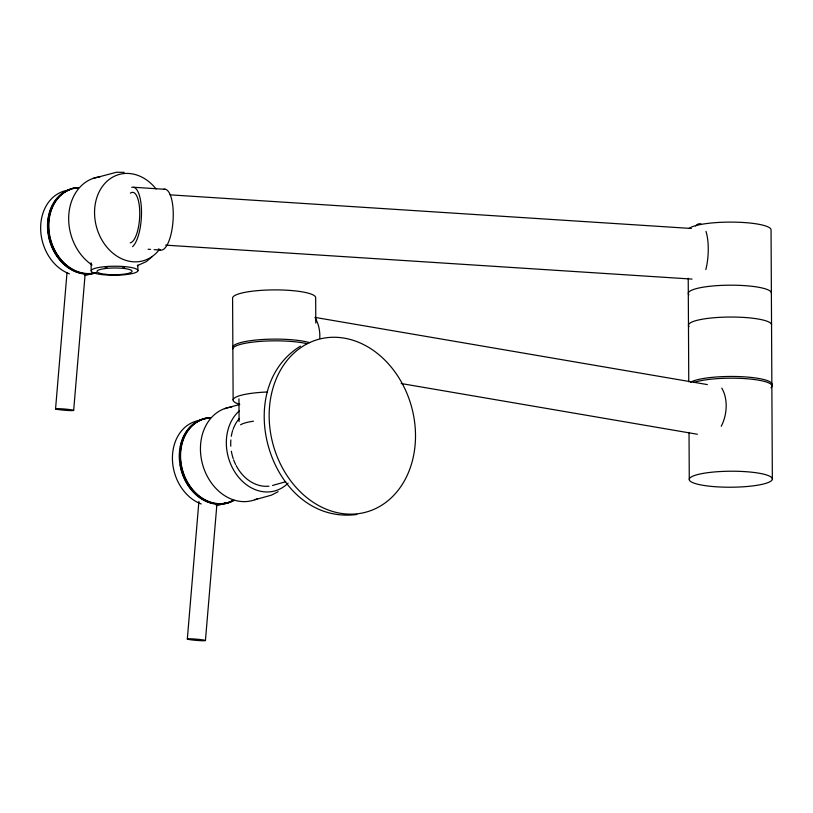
<?xml version="1.0" encoding="UTF-8"?>
<svg xmlns="http://www.w3.org/2000/svg" width="813" height="813" viewBox="0 0 813 813"><rect width="100%" height="100%" fill="white"/><g stroke="black" fill="none" stroke-linecap="round" stroke-linejoin="round"><path stroke-width="1.22" d="M55.558 408.868L67.022 272.528M73.668 410.413A9.085 0.61 4.8 0 0 60.243 408.736A9.085 0.61 4.8 0 0 59.918 409.772A9.085 0.61 4.8 0 0 73.668 410.413L85.141 274.072M187.325 638.998L198.9 501.397M205.435 640.542A9.085 0.61 4.8 0 0 192.02 638.866A9.085 0.61 4.8 0 0 191.685 639.902A9.085 0.61 4.8 0 0 205.435 640.542L216.908 504.202M152.316 256.471L146.401 261.562L137.285 265.678M300.475 346.135C228.981 390.067 271.308 525.686 356.846 514.477M278.168 491.682L271.41 495.158L254.926 499.731M92.662 178.555L116.493 172.254L124.145 172.356M224.439 408.685L239.744 404.437M285.729 481.763L274.896 484.772A38.953 31.199 74.5 0 1 272.558 485.503M133.739 187.275L165.486 189.327M170.039 194.846L691.355 228.473M165.628 245.14L692.015 279.093M148.078 249.245L150.527 249.398M154.185 249.632L160.293 250.028M314.946 317.385L707.351 384.59M401.175 383.533L697.351 434.254M772.35 479.223A41.554 7.998 -0.3 0 0 710.979 472.292A41.554 7.998 -0.3 0 0 709.109 486.154A41.554 7.998 -0.3 0 0 772.35 479.223L771.049 230.109A41.554 7.998 -0.3 0 0 734.657 222.142A41.554 7.998 -0.3 0 0 688.977 228.544M688.225 278.209L688.763 381.775M689.028 432.394L689.272 479.223M315.8 323.066L315.668 297.893A41.554 7.998 -0.3 0 0 275.211 289.895A41.554 7.998 -0.3 0 0 232.589 297.893L233.128 399.833M238.961 398.848L239.083 421.551M137.864 265.068L137.895 270.729A23.374 4.502 -0.3 0 1 102.326 274.631A23.374 4.502 -0.3 0 1 103.373 266.827A23.374 4.502 -0.3 0 1 137.895 270.729M91.127 262.802L91.168 270.729M268.94 486.164A38.953 31.199 74.5 0 1 236.187 465.636M235.628 464.518A38.953 31.199 74.5 0 1 233.636 459.843M233.219 458.644A38.953 31.199 74.5 0 1 231.37 451.235M230.801 446.205A38.953 31.199 74.5 0 1 230.851 439.965M231.288 436.317A38.953 31.199 74.5 0 1 232.691 430.494M233.067 429.386A38.953 31.199 74.5 0 1 239.174 418.685M96.025 272.853A43.821 35.101 74.5 0 1 49.796 237.233A43.821 35.101 74.5 0 1 77.103 187.539M96.117 272.802A43.821 35.101 74.5 0 1 48.628 236.817A43.821 35.101 74.5 0 1 78.394 187.661M234.174 500.341A43.821 35.101 74.5 0 1 182.661 471.52A43.821 35.101 74.5 0 1 208.87 417.658M233.158 500.625A43.821 35.101 74.5 0 1 181.248 470.422A43.821 35.101 74.5 0 1 210.171 417.791M90.446 273.686A43.506 34.837 74.5 0 1 83.515 273.595M82.357 273.422A43.506 34.837 74.5 0 1 48.495 234.672M48.313 233.473A43.506 34.837 74.5 0 1 47.764 226.258M47.774 225.059A43.506 34.837 74.5 0 1 53.099 204.256M53.628 203.321A43.506 34.837 74.5 0 1 63.373 192.833M64.339 192.203A43.506 34.837 74.5 0 1 69.491 189.693M76.148 188.138A43.506 34.837 74.5 0 1 78.434 187.976M94.928 272.822A43.506 34.837 74.5 0 1 91.574 273.534M69.461 273.839A43.506 34.837 74.5 0 1 40.65 228.229A43.506 34.837 74.5 0 1 69.024 190.11M93.119 272.721A43.506 34.837 74.5 0 1 84.461 275.516M233.026 500.33A43.506 34.837 74.5 0 1 215.293 503.725M214.134 503.552A43.506 34.837 74.5 0 1 180.262 464.802M179.917 462.404A43.506 34.837 74.5 0 1 180.008 449.294M180.384 447.008A43.506 34.837 74.5 0 1 184.866 434.386M185.405 433.451A43.506 34.837 74.5 0 1 201.268 419.823M204.541 418.837A43.506 34.837 74.5 0 1 206.787 418.41M207.915 418.258A43.506 34.837 74.5 0 1 210.201 418.106M201.238 503.969A43.506 34.837 74.5 0 1 172.417 458.359A43.506 34.837 74.5 0 1 200.801 420.24M224.896 502.851A43.506 34.837 74.5 0 1 216.228 505.645M689.048 326.602A41.554 7.998 -0.3 0 1 727.005 317.08A41.554 7.998 -0.3 0 1 771.547 325.037M130.385 193.179A25.325 8.465 -86.3 0 1 139.745 213.646A25.325 8.465 -86.3 0 1 130.202 242.863M159.572 249.225A44.796 35.874 74.5 0 1 107.448 247.823A44.796 35.874 74.5 0 1 103.82 184.622A44.796 35.874 74.5 0 1 156.106 188.982M93.719 273.066A43.506 34.837 74.5 0 1 49.756 235.79A43.506 34.837 74.5 0 1 77.154 187.854M92.113 265.018A48.048 38.475 74.5 0 1 68.892 213.697A48.048 38.475 74.5 0 1 100.009 176.838M288.087 483.115A44.796 35.874 74.5 0 1 235.557 473.146A44.796 35.874 74.5 0 1 239.52 410.738M233.026 500.595A43.506 34.837 74.5 0 1 182.701 470.757A43.506 34.837 74.5 0 1 208.931 417.984M257.254 498.765A48.048 38.475 74.5 0 1 202.6 464.487A48.048 38.475 74.5 0 1 231.786 406.957M232.731 348.868A41.687 8.028 -0.3 0 1 260.993 341.338A41.687 8.028 -0.3 0 1 306.786 343.645M232.721 347.141A41.687 8.028 -0.3 0 1 263.331 339.458A41.687 8.028 -0.3 0 1 309.641 342.68M694.089 382.415A41.687 8.028 -0.3 0 1 745.389 378.645A41.687 8.028 -0.3 0 1 770.978 387.771M690.349 382.405A41.687 8.028 -0.3 0 1 736.832 376.521A41.687 8.028 -0.3 0 1 771.984 384.478M105.172 267.284A17.53 3.374 -0.3 0 1 107.194 267.06M122.692 267.06A17.53 3.374 -0.3 0 1 124.643 267.284M240.567 424.813A35.711 6.87 -0.3 0 1 253.432 421.195M131.726 187.366A30.518 10.203 -86.3 0 1 141.492 211.278A30.518 10.203 -86.3 0 1 132.58 246.654M163.484 189.409A30.518 10.203 -86.3 0 1 172.925 222.244A30.518 10.203 -86.3 0 1 158.383 248.941M705.979 231.39A30.518 10.203 -86.3 0 1 705.836 269.56M695.643 225.984A30.518 10.203 -86.3 0 1 701.009 224.002M721.771 388.126A30.518 20.244 -80.3 0 1 721.233 426.266M315.332 318.391A30.518 20.244 -80.3 0 1 319.794 338.056M239.52 404.285A41.554 7.998 -0.3 0 1 267.619 391.988M688.885 294.743A41.554 7.998 -0.3 0 1 726.842 285.221A41.554 7.998 -0.3 0 1 771.374 293.178M271.532 393.705A89.603 71.757 74.5 0 0 361.714 513.125A89.603 71.757 74.5 0 0 393.756 370.322A89.603 71.757 74.5 0 0 271.532 393.705M105.375 274.286A17.53 3.374 -0.3 0 0 132.062 271.369A17.53 3.374 -0.3 0 0 106.168 268.442A17.53 3.374 -0.3 0 0 105.375 274.286"/></g></svg>
